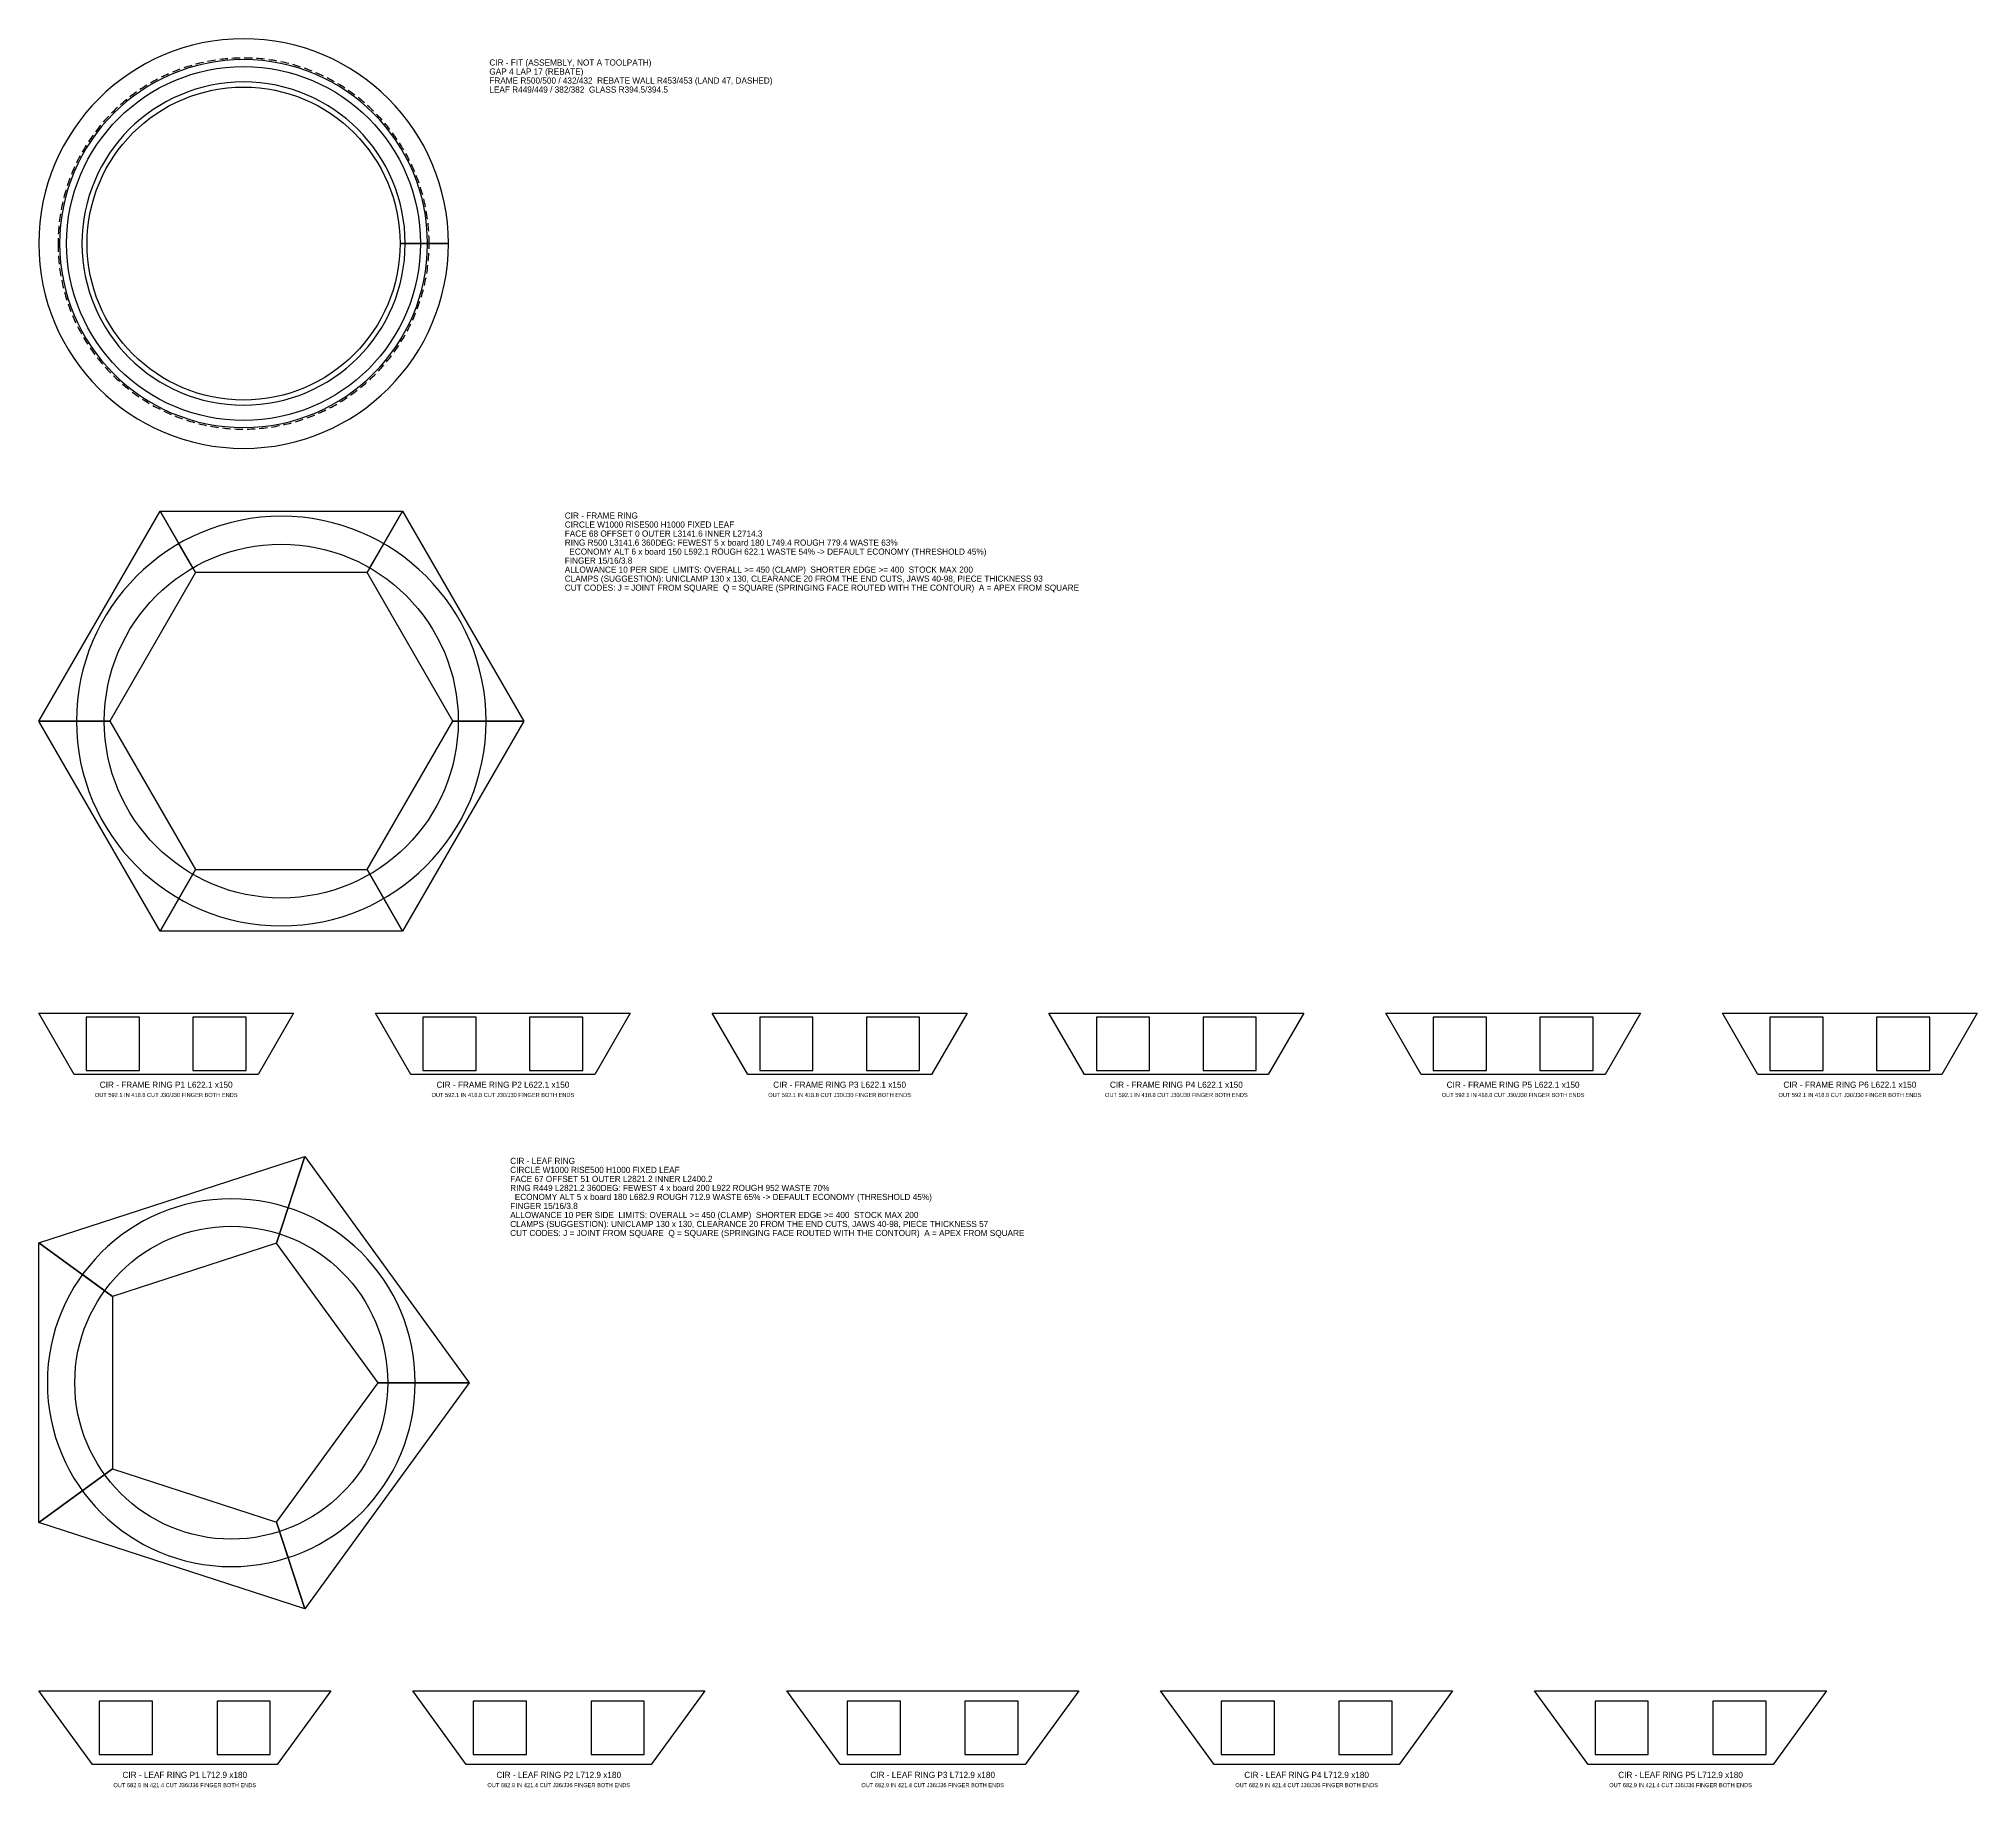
# Model space of a CAD drawing. Extents: x 0 to 4732, y -55 to 4213.
import ezdxf
from ezdxf.enums import TextEntityAlignment as Align

# ---------------------------------------------------------------- set-up
doc = ezdxf.new("R2010")
doc.units = 0
for name, color, linetype in [('ASSEMBLY', 8, 'CONTINUOUS'), ('CLAMPS', 3, 'CONTINUOUS'), ('CONTOUR', 7, 'CONTINUOUS'), ('FINGER', 1, 'CONTINUOUS'), ('FIT', 4, 'CONTINUOUS'), ('PIECES', 5, 'CONTINUOUS'), ('TEXT', 94, 'CONTINUOUS')]:
    doc.layers.add(name, color=color, linetype=linetype)

msp = doc.modelspace()

# ---------------------------------------------------------------- linework, layer by layer
at = {"layer": 'ASSEMBLY'}
for points in [[(382.628129, 2910.445297), (173.205081, 2547.713937), (0, 2547.713937), (296.025589, 3060.445297)], [(801.474226, 2910.445297), (382.628129, 2910.445297), (296.025589, 3060.445297), (888.076766, 3060.445297)], [(1010.897275, 2547.713937), (801.474226, 2910.445297), (888.076766, 3060.445297), (1184.102355, 2547.713937)], [(173.205081, 2547.713937), (382.628129, 2184.982576), (296.025589, 2034.982576), (0, 2547.713937)], [(801.474226, 2184.982576), (1010.897275, 2547.713937), (1184.102355, 2547.713937), (888.076766, 2034.982576)], [(382.628129, 2184.982576), (801.474226, 2184.982576), (888.076766, 2034.982576), (296.025589, 2034.982576)], [(580.73858, 1273.379886), (180, 1143.172028), (0, 1273.949683), (649.492463, 1484.982576)], [(828.408644, 932.491288), (580.73858, 1273.379886), (649.492463, 1484.982576), (1050.90088, 932.491288)], [(180, 1143.172028), (180, 721.810549), (0, 591.032894), (0, 1273.949683)], [(580.73858, 591.602691), (828.408644, 932.491288), (1050.90088, 932.491288), (649.492463, 380)], [(180, 721.810549), (580.73858, 591.602691), (649.492463, 380), (0, 591.032894)]]:
    msp.add_lwpolyline(points, close=True, dxfattribs=at)
at = {"layer": 'CLAMPS'}
for points in [[(115.829038, 1694.982576), (245.829038, 1694.982576), (245.829038, 1824.982576), (115.829038, 1824.982576)], [(376.22214, 1694.982576), (506.22214, 1694.982576), (506.22214, 1824.982576), (376.22214, 1824.982576)], [(937.880215, 1694.982576), (1067.880215, 1694.982576), (1067.880215, 1824.982576), (937.880215, 1824.982576)], [(1198.273318, 1694.982576), (1328.273318, 1694.982576), (1328.273318, 1824.982576), (1198.273318, 1824.982576)], [(1759.931393, 1694.982576), (1889.931393, 1694.982576), (1889.931393, 1824.982576), (1759.931393, 1824.982576)], [(2020.324495, 1694.982576), (2150.324495, 1694.982576), (2150.324495, 1824.982576), (2020.324495, 1824.982576)], [(2581.982571, 1694.982576), (2711.982571, 1694.982576), (2711.982571, 1824.982576), (2581.982571, 1824.982576)], [(2842.375673, 1694.982576), (2972.375673, 1694.982576), (2972.375673, 1824.982576), (2842.375673, 1824.982576)], [(3404.033748, 1694.982576), (3534.033748, 1694.982576), (3534.033748, 1824.982576), (3404.033748, 1824.982576)], [(3664.426851, 1694.982576), (3794.426851, 1694.982576), (3794.426851, 1824.982576), (3664.426851, 1824.982576)], [(4226.084926, 1694.982576), (4356.084926, 1694.982576), (4356.084926, 1824.982576), (4226.084926, 1824.982576)], [(4486.478028, 1694.982576), (4616.478028, 1694.982576), (4616.478028, 1824.982576), (4486.478028, 1824.982576)], [(147.614092, 25), (277.614092, 25), (277.614092, 155), (147.614092, 155)], [(435.302697, 25), (565.302697, 25), (565.302697, 155), (435.302697, 155)], [(1060.530881, 25), (1190.530881, 25), (1190.530881, 155), (1060.530881, 155)], [(1348.219487, 25), (1478.219487, 25), (1478.219487, 155), (1348.219487, 155)], [(1973.44767, 25), (2103.44767, 25), (2103.44767, 155), (1973.44767, 155)], [(2261.136276, 25), (2391.136276, 25), (2391.136276, 155), (2261.136276, 155)], [(2886.36446, 25), (3016.36446, 25), (3016.36446, 155), (2886.36446, 155)], [(3174.053065, 25), (3304.053065, 25), (3304.053065, 155), (3174.053065, 155)], [(3799.281249, 25), (3929.281249, 25), (3929.281249, 155), (3799.281249, 155)], [(4086.969854, 25), (4216.969854, 25), (4216.969854, 155), (4086.969854, 155)]]:
    msp.add_lwpolyline(points, close=True, dxfattribs=at)
at = {"layer": 'CONTOUR'}
for points in [[(1092.051178, 2547.713937, 1), (92.051178, 2547.713937, 1), (1092.051178, 2547.713937), (1024.051178, 2547.713937, -1), (160.051178, 2547.713937, -1), (1024.051178, 2547.713937)], [(918.977161, 932.491288, 1), (20.977161, 932.491288, 1), (918.977161, 932.491288), (851.977161, 932.491288, -1), (87.977161, 932.491288, -1), (851.977161, 932.491288)]]:
    msp.add_lwpolyline(points, format="xyb", close=True, dxfattribs=at)
at = {"layer": 'FINGER'}
for points in [[(376.051178, 2921.836911), (342.051178, 2980.726639)], [(808.051178, 2921.836911), (842.051178, 2980.726639)], [(160.051178, 2547.713937), (92.051178, 2547.713937)], [(1024.051178, 2547.713937), (1092.051178, 2547.713937)], [(376.051178, 2173.590962), (342.051178, 2114.701235)], [(808.051178, 2173.590962), (842.051178, 2114.701235)], [(588.021653, 1295.794877), (608.725791, 1359.515664)], [(160.932669, 1157.025255), (106.72853, 1196.406867)], [(851.977161, 932.491288), (918.977161, 932.491288)], [(160.932669, 707.957322), (106.72853, 668.57571)], [(588.021653, 569.187699), (608.725791, 505.466912)]]:
    msp.add_lwpolyline(points, dxfattribs=at)
at = {"layer": 'FIT'}
for points in [[(1000, 3713.442574, 1), (0, 3713.442574, 1), (1000, 3713.442574), (932, 3713.442574, -1), (68, 3713.442574, -1), (932, 3713.442574)], [(949, 3713.442574, 1), (51, 3713.442574, 1), (949, 3713.442574), (882, 3713.442574, -1), (118, 3713.442574, -1), (882, 3713.442574)], [(894.5, 3713.442574, 1), (105.5, 3713.442574, 1), (894.5, 3713.442574)]]:
    msp.add_lwpolyline(points, format="xyb", close=True, dxfattribs=at)
for points in [[(461.616813, 4164.81352, 0.011038), (441.732612, 4162.679606)], [(491.571222, 4166.364152, 0.011038), (471.589394, 4165.550788)], [(521.562585, 4165.929098, 0.011038), (501.570733, 4166.439851)], [(551.459414, 4163.510267, 0.011038), (531.545185, 4165.342896)], [(316.957643, 4127.814986, 0.011038), (298.847366, 4119.332482)], [(344.780715, 4139.019798, 0.011038), (326.148792, 4131.754368)], [(373.284294, 4148.358807, 0.011038), (354.212411, 4142.342304)], [(402.343416, 4155.791069, 0.011038), (382.915188, 4151.049871)], [(431.830682, 4161.284001, 0.011038), (412.131284, 4157.838893)], [(581.130636, 4159.118263, 0.011038), (561.381339, 4162.264734)], [(610.446168, 4152.772341, 0.011038), (590.948385, 4157.218859)], [(639.277484, 4144.500322, 0.011038), (620.116699, 4150.227393)], [(667.498185, 4134.338473, 0.011038), (648.758401, 4141.320989)], [(694.984545, 4122.331345, 0.011038), (676.74792, 4130.538693)], [(721.61606, 4108.531579, 0.011038), (703.962547, 4117.927777)], [(238.773176, 4083.536543, 0.011038), (222.693348, 4071.646456)], [(263.83743, 4100.012413, 0.011038), (247.006003, 4089.2125)], [(289.937061, 4114.793494, 0.011038), (272.427827, 4105.131106)], [(747.275972, 4092.999676, 0.011038), (730.282967, 4103.543528)], [(771.851784, 4075.80373, 0.011038), (755.593788, 4087.449012)], [(170.865969, 4024.697758, 0.011038), (157.449209, 4009.867869)], [(192.185321, 4045.796486, 0.011038), (177.816578, 4031.886984)], [(214.854184, 4065.438119, 0.011038), (199.596453, 4052.509984)], [(795.235752, 4057.019131, 0.011038), (779.784042, 4069.714787)], [(817.325357, 4036.728234, 0.011038), (802.747675, 4050.418604)], [(838.023753, 4015.019998, 0.011038), (824.384011, 4029.645061)], [(132.643345, 3978.504996, 0.011038), (121.302585, 3962.033136)], [(150.989596, 4002.234433, 0.011038), (138.583642, 3986.549175)], [(857.240195, 3991.989595, 0.011038), (844.598193, 4007.485233)], [(874.890436, 3967.737995, 0.011038), (863.301597, 3984.036272)], [(115.907647, 3953.613481, 0.011038), (105.681802, 3936.427233)], [(890.897093, 3942.37152, 0.011038), (880.412225, 3959.400982)], [(905.189991, 3916.001382, 0.011038), (895.855062, 3933.687369)], [(87.55402, 3900.785345, 0.011038), (79.687414, 3882.399167)], [(100.855876, 3927.669015, 0.011038), (91.789776, 3909.843728)], [(917.706468, 3888.743192, 0.011038), (909.562403, 3907.008165)], [(66.425399, 3844.675439, 0.011038), (61.055835, 3825.41141)], [(76.060398, 3873.080331, 0.011038), (69.427774, 3854.213871)], [(928.391648, 3860.716454, 0.011038), (921.474153, 3879.480337)], [(937.198687, 3832.044042, 0.011038), (931.538088, 3851.22457)], [(52.891902, 3786.266667, 0.011038), (50.113443, 3766.462244)], [(58.691264, 3815.6952, 0.011038), (54.608303, 3796.118059)], [(944.088972, 3802.851662, 0.011038), (939.710087, 3822.364745)], [(949.032296, 3773.267297, 0.011038), (945.954322, 3793.027385)], [(49.052738, 3756.518862, 0.011038), (47.590962, 3736.573982)], [(952.006986, 3743.42065, 0.011038), (950.243418, 3763.341113)], [(47.190603, 3726.582203, 0.007253), (47, 3713.442574)], [(47, 3713.442574, 0.011038), (47.441429, 3693.449071)], [(953, 3713.442574, 0.011038), (952.558571, 3733.436077)], [(952.809397, 3700.302945, 0.007253), (953, 3713.442574)], [(47.993014, 3683.464498, 0.011038), (49.756582, 3663.544034)], [(50.967704, 3653.617851, 0.011038), (54.045678, 3633.857762)], [(947.108098, 3640.61848, 0.011038), (949.886557, 3660.422904)], [(950.947262, 3670.366286, 0.011038), (952.409038, 3690.311166)], [(55.911028, 3624.033486, 0.011038), (60.289913, 3604.520403)], [(933.574601, 3582.209708, 0.011038), (938.944165, 3601.473737)], [(941.308736, 3611.189948, 0.011038), (945.391697, 3630.767089)], [(62.801313, 3594.841105, 0.011038), (68.461912, 3575.660577)], [(71.608352, 3566.168693, 0.011038), (78.525847, 3547.404811)], [(923.939602, 3553.804816, 0.011038), (930.572226, 3572.671276)], [(82.293532, 3538.141955, 0.011038), (90.437597, 3519.876983)], [(94.810009, 3510.883765, 0.011038), (104.144938, 3493.197779)], [(899.144124, 3499.216132, 0.011038), (908.210224, 3517.041419)], [(912.44598, 3526.099803, 0.011038), (920.312586, 3544.485981)], [(109.102907, 3484.513627, 0.011038), (119.587775, 3467.484165)], [(125.109564, 3459.147153, 0.011038), (136.698403, 3442.848875)], [(867.356655, 3448.380151, 0.011038), (878.697415, 3464.852011)], [(884.092353, 3473.271667, 0.011038), (894.318198, 3490.457914)], [(142.759805, 3434.895552, 0.011038), (155.401807, 3419.399914)], [(161.976247, 3411.86515, 0.011038), (175.615989, 3397.240086)], [(829.134031, 3402.18739, 0.011038), (842.550791, 3417.017278)], [(849.010404, 3424.650714, 0.011038), (861.416358, 3440.335972)], [(182.674643, 3390.156913, 0.011038), (197.252325, 3376.466543)], [(204.764248, 3369.866017, 0.011038), (220.215958, 3357.170361)], [(785.145816, 3361.447029, 0.011038), (800.403547, 3374.375163)], [(807.814679, 3381.088661, 0.011038), (822.183422, 3394.998164)], [(228.148216, 3351.081418, 0.011038), (244.406212, 3339.436136)], [(252.724028, 3333.885472, 0.011038), (269.717033, 3323.341619)], [(278.38394, 3318.353568, 0.011038), (296.037453, 3308.957371)], [(710.062939, 3312.091653, 0.011038), (727.572173, 3321.754042)], [(736.16257, 3326.872735, 0.011038), (752.993997, 3337.672647)], [(761.226824, 3343.348604, 0.011038), (777.306652, 3355.238692)], [(305.015455, 3304.553802, 0.011038), (323.25208, 3296.346455)], [(332.501815, 3292.546674, 0.011038), (351.241599, 3285.564159)], [(360.722516, 3282.384825, 0.011038), (379.883301, 3276.657754)], [(389.553832, 3274.112807, 0.011038), (409.051615, 3269.666289)], [(418.869364, 3267.766885, 0.011038), (438.618661, 3264.620414)], [(568.169318, 3265.601146, 0.011038), (587.868716, 3269.046254)], [(597.656584, 3271.094078, 0.011038), (617.084812, 3275.835276)], [(626.715706, 3278.526341, 0.011038), (645.787589, 3284.542843)], [(655.219285, 3287.86535, 0.011038), (673.851208, 3295.130779)], [(683.042357, 3299.070162, 0.011038), (701.152634, 3307.552665)], [(448.540586, 3263.37488, 0.011038), (468.454815, 3261.542251)], [(478.437415, 3260.956049, 0.011038), (498.429267, 3260.445297)], [(508.428778, 3260.520996, 0.011038), (528.410606, 3261.334359)], [(538.383187, 3262.071628, 0.011038), (558.267388, 3264.205541)]]:
    msp.add_lwpolyline(points, format="xyb", dxfattribs=at)
at = {"layer": 'PIECES'}
for points in [[(535.448637, 1684.982576), (86.60254, 1684.982576), (0, 1834.982576), (622.051178, 1834.982576)], [(1357.499815, 1684.982576), (908.653718, 1684.982576), (822.051178, 1834.982576), (1444.102355, 1834.982576)], [(2179.550993, 1684.982576), (1730.704896, 1684.982576), (1644.102355, 1834.982576), (2266.153533, 1834.982576)], [(3001.60217, 1684.982576), (2552.756073, 1684.982576), (2466.153533, 1834.982576), (3088.204711, 1834.982576)], [(3823.653348, 1684.982576), (3374.807251, 1684.982576), (3288.204711, 1834.982576), (3910.255888, 1834.982576)], [(4645.704526, 1684.982576), (4196.858429, 1684.982576), (4110.255888, 1834.982576), (4732.307066, 1834.982576)], [(582.139134, 0), (130.777655, 0), (0, 180), (712.916789, 180)], [(1495.055923, 0), (1043.694444, 0), (912.916789, 180), (1625.833578, 180)], [(2407.972713, 0), (1956.611234, 0), (1825.833578, 180), (2538.750368, 180)], [(3320.889502, 0), (2869.528023, 0), (2738.750368, 180), (3451.667157, 180)], [(4233.806291, 0), (3782.444812, 0), (3651.667157, 180), (4364.583946, 180)]]:
    msp.add_lwpolyline(points, close=True, dxfattribs=at)

# ---------------------------------------------------------------- texts
at = {"layer": 'TEXT'}
for s, p in [('GAP 4 LAP 17 (REBATE)', (1100, 4125.939851)), ('CIR - FIT (ASSEMBLY, NOT A TOOLPATH)', (1100, 4147.939851)), ('FRAME R500/500 / 432/432  REBATE WALL R453/453 (LAND 47, DASHED)', (1100, 4103.939851)), ('LEAF R449/449 / 382/382  GLASS R394.5/394.5', (1100, 4081.939851)), ('CIR - FRAME RING', (1284.102355, 3041.945297)), ('CIRCLE W1000 RISE500 H1000 FIXED LEAF', (1284.102355, 3019.945297)), ('FACE 68 OFFSET 0 OUTER L3141.6 INNER L2714.3', (1284.102355, 2997.945297)), ('RING R500 L3141.6 360DEG: FEWEST 5 x board 180 L749.4 ROUGH 779.4 WASTE 63%', (1284.102355, 2975.945297)), ('FINGER 15/16/3.8', (1284.102355, 2931.945297)), ('  ECONOMY ALT 6 x board 150 L592.1 ROUGH 622.1 WASTE 54% -> DEFAULT ECONOMY (THRESHOLD 45%)', (1284.102355, 2953.945297)), ('ALLOWANCE 10 PER SIDE  LIMITS: OVERALL >= 450 (CLAMP)  SHORTER EDGE >= 400  STOCK MAX 200', (1284.102355, 2909.945297)), ('CLAMPS (SUGGESTION): UNICLAMP 130 x 130, CLEARANCE 20 FROM THE END CUTS, JAWS 40-98, PIECE THICKNESS 93', (1284.102355, 2887.945297)), ('CUT CODES: J = JOINT FROM SQUARE  Q = SQUARE (SPRINGING FACE ROUTED WITH THE CONTOUR)  A = APEX FROM SQUARE', (1284.102355, 2865.945297)), ('CIR - LEAF RING', (1150.90088, 1466.482576)), ('CIRCLE W1000 RISE500 H1000 FIXED LEAF', (1150.90088, 1444.482576)), ('FACE 67 OFFSET 51 OUTER L2821.2 INNER L2400.2', (1150.90088, 1422.482576)), ('RING R449 L2821.2 360DEG: FEWEST 4 x board 200 L922 ROUGH 952 WASTE 70%', (1150.90088, 1400.482576)), ('  ECONOMY ALT 5 x board 180 L682.9 ROUGH 712.9 WASTE 65% -> DEFAULT ECONOMY (THRESHOLD 45%)', (1150.90088, 1378.482576)), ('ALLOWANCE 10 PER SIDE  LIMITS: OVERALL >= 450 (CLAMP)  SHORTER EDGE >= 400  STOCK MAX 200', (1150.90088, 1334.482576)), ('CLAMPS (SUGGESTION): UNICLAMP 130 x 130, CLEARANCE 20 FROM THE END CUTS, JAWS 40-98, PIECE THICKNESS 57', (1150.90088, 1312.482576)), ('FINGER 15/16/3.8', (1150.90088, 1356.482576)), ('CUT CODES: J = JOINT FROM SQUARE  Q = SQUARE (SPRINGING FACE ROUTED WITH THE CONTOUR)  A = APEX FROM SQUARE', (1150.90088, 1290.482576))]:
    msp.add_text(s, height=15, dxfattribs=at).set_placement(p)
for s, height, p in [('CIR - FRAME RING P1 L622.1 x150', 15, (311.025589, 1659.982576)), ('CIR - FRAME RING P2 L622.1 x150', 15, (1133.076766, 1659.982576)), ('CIR - FRAME RING P3 L622.1 x150', 15, (1955.127944, 1659.982576)), ('CIR - FRAME RING P4 L622.1 x150', 15, (2777.179122, 1659.982576)), ('CIR - FRAME RING P5 L622.1 x150', 15, (3599.230299, 1659.982576)), ('CIR - FRAME RING P6 L622.1 x150', 15, (4421.281477, 1659.982576)), ('OUT 592.1 IN 418.8 CUT J30/J30 FINGER BOTH ENDS', 10, (311.025589, 1634.982576)), ('OUT 592.1 IN 418.8 CUT J30/J30 FINGER BOTH ENDS', 10, (1133.076766, 1634.982576)), ('OUT 592.1 IN 418.8 CUT J30/J30 FINGER BOTH ENDS', 10, (1955.127944, 1634.982576)), ('OUT 592.1 IN 418.8 CUT J30/J30 FINGER BOTH ENDS', 10, (2777.179122, 1634.982576)), ('OUT 592.1 IN 418.8 CUT J30/J30 FINGER BOTH ENDS', 10, (3599.230299, 1634.982576)), ('OUT 592.1 IN 418.8 CUT J30/J30 FINGER BOTH ENDS', 10, (4421.281477, 1634.982576)), ('OUT 682.9 IN 421.4 CUT J36/J36 FINGER BOTH ENDS', 10, (356.458395, -50)), ('CIR - LEAF RING P1 L712.9 x180', 15, (356.458395, -25)), ('OUT 682.9 IN 421.4 CUT J36/J36 FINGER BOTH ENDS', 10, (1269.375184, -50)), ('CIR - LEAF RING P2 L712.9 x180', 15, (1269.375184, -25)), ('OUT 682.9 IN 421.4 CUT J36/J36 FINGER BOTH ENDS', 10, (2182.291973, -50)), ('CIR - LEAF RING P3 L712.9 x180', 15, (2182.291973, -25)), ('OUT 682.9 IN 421.4 CUT J36/J36 FINGER BOTH ENDS', 10, (3095.208762, -50)), ('CIR - LEAF RING P4 L712.9 x180', 15, (3095.208762, -25)), ('OUT 682.9 IN 421.4 CUT J36/J36 FINGER BOTH ENDS', 10, (4008.125552, -50)), ('CIR - LEAF RING P5 L712.9 x180', 15, (4008.125552, -25))]:
    msp.add_text(s, height=height, dxfattribs=at).set_placement(p, align=Align.MIDDLE_CENTER)

doc.saveas('drawing.dxf')
